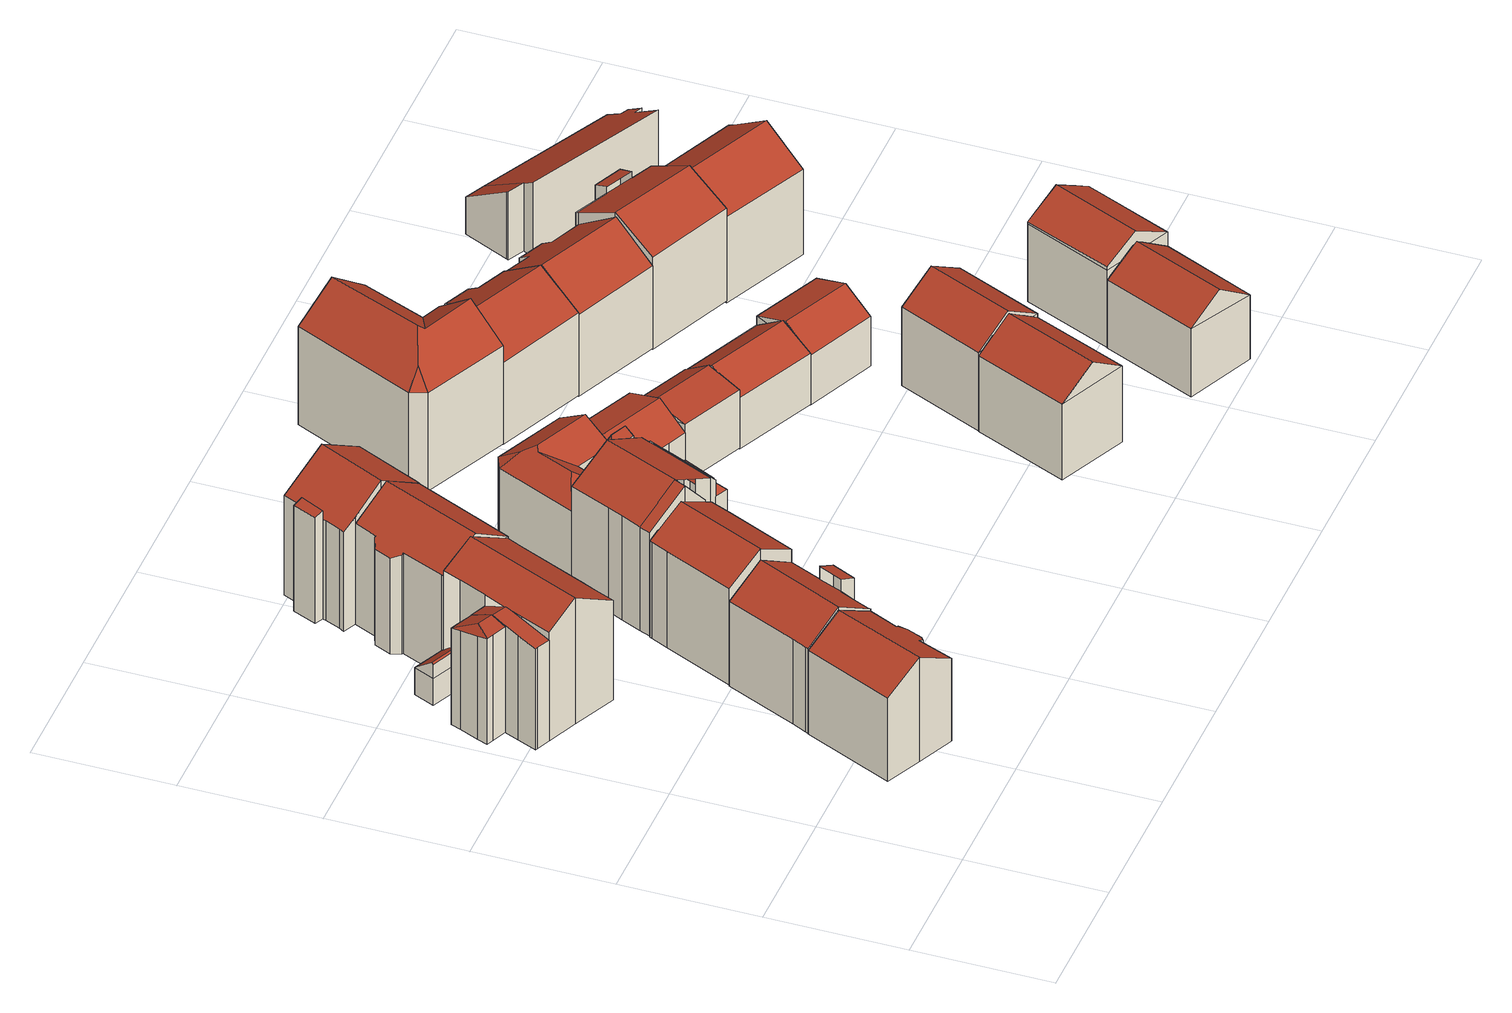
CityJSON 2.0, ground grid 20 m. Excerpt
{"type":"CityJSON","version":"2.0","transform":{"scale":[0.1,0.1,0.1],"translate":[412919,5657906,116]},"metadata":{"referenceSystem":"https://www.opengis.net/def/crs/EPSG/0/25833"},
"CityObjects":{
"building1":{"type":"Building","attributes":{"Dachtyp_tdc":"tdcGableRoof","Gemeindeschluessel":14612000,"Dachneigung":30.42,"QualitaetDacherkennung":63,"Geometrietyp2DReferenz":"3000","measuredHeight":17.05,"function":"31001_9998","roofType":"3100"},"geometry":[{"type":"Solid","lod":"2","boundaries":[[[[0,1,2,3]],[[1,4,5,2]],[[4,6,7,5]],[[6,8,9,7]],[[8,10,11,9]],[[10,12,13,11]],[[12,14,15,13]],[[14,16,17,15]],[[16,18,19,17]],[[18,20,21,19]],[[20,22,23,21]],[[22,0,3,23]],[[18,16,14,12,10,8,6,4,1,0]],[[0,22,20,18]],[[3,2,5,7,9,11,13,15,17,19,21,23]]]],"semantics":{"surfaces":[{"type":"WallSurface"},{"type":"RoofSurface"},{"type":"GroundSurface"}],"values":[[0,0,0,0,0,0,0,0,0,0,0,0,1,1,2]]}}]},
"building2":{"type":"Building","attributes":{"Gemeindeschluessel":14612000,"Geometrietyp2DReferenz":"3000","function":"31001_9998","roofType":"9999"},"children":["building2-1","building2-2","building2-3","building2-4"]},
"building2-1":{"type":"BuildingPart","attributes":{"Dachtyp_tdc":"tdcGableRoof","Dachneigung":39.37,"QualitaetDacherkennung":15,"Geometrietyp2DReferenz":"3000","measuredHeight":6.91,"roofType":"3100"},"parents":["building2"],"geometry":[{"type":"MultiSurface","lod":"2","boundaries":[[[24,25,26,27]],[[27,26,28,29]],[[30,31,32,33,34]],[[24,27,30,34]],[[27,29,31,30]],[[29,35,32,31]],[[35,36,33,32]],[[26,25,37,28]],[[29,28,37,38,35]],[[35,38,36]]],"semantics":{"surfaces":[{"type":"WallSurface"},{"type":"GroundSurface"},{"type":"RoofSurface"}],"values":[0,0,1,0,0,0,0,2,2,0]}}]},
"building2-2":{"type":"BuildingPart","attributes":{"Dachtyp_tdc":"tdcHipAndGableRoof","Dachneigung":29.55,"QualitaetDacherkennung":26,"Geometrietyp2DReferenz":"3000","measuredHeight":17.75,"roofType":"5000"},"parents":["building2"],"geometry":[{"type":"MultiSurface","lod":"2","boundaries":[[[39,40,41,42]],[[40,43,44,41]],[[43,45,46,44]],[[45,47,48,46]],[[47,49,50,48]],[[49,51,52,50]],[[51,53,54,52]],[[49,47,45,43,55]],[[43,40,39,56,57,55]],[[57,58,53,51,49,55]],[[59,60,42,41,44,46,48,50,52,54]]],"semantics":{"surfaces":[{"type":"WallSurface"},{"type":"RoofSurface"},{"type":"GroundSurface"}],"values":[0,0,0,0,0,0,0,1,1,1,2]}}]},
"building2-3":{"type":"BuildingPart","attributes":{"Dachtyp_tdc":"tdcGableRoof","Dachneigung":10.99,"QualitaetDacherkennung":24,"Geometrietyp2DReferenz":"3000","measuredHeight":17.85,"roofType":"3100"},"parents":["building2"],"geometry":[{"type":"MultiSurface","lod":"2","boundaries":[[[61,62,63,64]],[[62,65,66,63]],[[65,67,68,66]],[[67,69,39,42,68]],[[70,71,72,54,53]],[[73,69,67,65,62,61,74,75]],[[75,76,71,70,58,57,73]],[[77,64,63,66,68,42,60,59,54,72]]],"semantics":{"surfaces":[{"type":"WallSurface"},{"type":"RoofSurface"},{"type":"GroundSurface"}],"values":[0,0,0,0,0,1,1,2]}}]},
"building2-4":{"type":"BuildingPart","attributes":{"Dachtyp_tdc":"tdcGableRoof","Dachneigung":31.46,"QualitaetDacherkennung":47,"Geometrietyp2DReferenz":"3000","measuredHeight":20.49,"roofType":"3100"},"parents":["building2"],"geometry":[{"type":"MultiSurface","lod":"2","boundaries":[[[78,79,61,64,80]],[[81,82,34,72,71]],[[78,83,84,85,86,87,88]],[[88,89,82,81,76,90,74,79,78]],[[34,33,91,92,93,94,95,96,80,64,77,72]],[[87,86,93,92]],[[86,85,94,93]],[[85,84,95,94]],[[84,83,96,95]],[[83,78,80,96]],[[82,25,24,34]],[[89,88,91,33,36,38]],[[88,87,92,91]]],"semantics":{"surfaces":[{"type":"WallSurface"},{"type":"RoofSurface"},{"type":"GroundSurface"}],"values":[0,0,1,1,2,0,0,0,0,0,0,0,0]}}]},
"building3":{"type":"Building","attributes":{"Gemeindeschluessel":14612000,"Geometrietyp2DReferenz":"3000","function":"31001_9998","roofType":"9999"},"children":["building3-1","building3-2"]},
"building3-1":{"type":"BuildingPart","attributes":{"Dachtyp_tdc":"tdcGableRoof","Dachneigung":32.24,"QualitaetDacherkennung":74,"Geometrietyp2DReferenz":"3000","measuredHeight":17.41,"roofType":"3100"},"parents":["building3"],"geometry":[{"type":"MultiSurface","lod":"2","boundaries":[[[97,98,99,100]],[[98,101,102,99]],[[101,103,104,102]],[[103,105,106,104]],[[105,107,108,106]],[[107,109,110,108]],[[109,111,112,110]],[[111,113,114,112]],[[113,115,116,114]],[[115,117,118,116]],[[117,119,120,118]],[[119,121,122,120]],[[115,113,111,109,107,105]],[[105,103,101,98,97,121,119,117,115]],[[122,100,99,102,104,106,108,110,112,114,116,118,120]]],"semantics":{"surfaces":[{"type":"WallSurface"},{"type":"RoofSurface"},{"type":"GroundSurface"}],"values":[0,0,0,0,0,0,0,0,0,0,0,0,1,1,2]}}]},
"building3-2":{"type":"BuildingPart","attributes":{"Dachtyp_tdc":"tdcPolyFlatRoof","Dachneigung":26.01,"QualitaetDacherkennung":44,"Geometrietyp2DReferenz":"3000","measuredHeight":15.81,"roofType":"2100"},"parents":["building3"],"geometry":[{"type":"MultiSurface","lod":"2","boundaries":[[[123,124,97,100,125]],[[126,127,120,122,121]],[[127,128,129,120]],[[128,123,125,129]],[[128,127,126,124,123]],[[125,100,122,120,129]]],"semantics":{"surfaces":[{"type":"WallSurface"},{"type":"RoofSurface"},{"type":"GroundSurface"}],"values":[0,0,0,0,1,2]}}]},
"building4":{"type":"Building","attributes":{"Dachtyp_tdc":"tdcFreeFormRoof","Gemeindeschluessel":14612000,"Dachneigung":31.72,"QualitaetDacherkennung":68,"Geometrietyp2DReferenz":"3000","measuredHeight":20.11,"function":"31001_9998","roofType":"5000"},"geometry":[{"type":"Solid","lod":"2","boundaries":[[[[130,131,132,133]],[[131,134,135,132]],[[134,136,137,135]],[[136,138,139,137]],[[138,140,141,139]],[[140,142,143,141]],[[142,144,145,143]],[[144,146,147,145]],[[146,148,149,147]],[[148,150,151,149]],[[150,130,133,151]],[[152,153,146,144,142,140,138,136,134,131,130]],[[150,148,153,152]],[[130,150,152]],[[148,146,153]],[[133,132,135,137,139,141,143,145,147,149,151]]]],"semantics":{"surfaces":[{"type":"WallSurface"},{"type":"RoofSurface"},{"type":"GroundSurface"}],"values":[[0,0,0,0,0,0,0,0,0,0,0,1,1,0,0,2]]}}]},
"building5":{"type":"Building","attributes":{"Dachtyp_tdc":"tdcGableRoof","Gemeindeschluessel":14612000,"Dachneigung":30.16,"QualitaetDacherkennung":68,"Geometrietyp2DReferenz":"3000","measuredHeight":18.92,"function":"31001_9998","roofType":"3100"},"geometry":[{"type":"Solid","lod":"2","boundaries":[[[[154,155,156,157]],[[155,158,159,156]],[[158,160,161,159]],[[160,162,163,161]],[[164,165,166,167]],[[165,168,169,166]],[[168,170,171,169]],[[170,172,173,171]],[[172,174,175,173]],[[174,154,157,175]],[[170,168,165,164,162,160]],[[160,158,155,154,174,172,170]],[[157,156,159,161,163,167,166,169,171,173,175]],[[162,164,167,163]]]],"semantics":{"surfaces":[{"type":"WallSurface"},{"type":"RoofSurface"},{"type":"GroundSurface"}],"values":[[0,0,0,0,0,0,0,0,0,0,1,1,2,0]]}}]},
"building6":{"type":"Building","attributes":{"Gemeindeschluessel":14612000,"Geometrietyp2DReferenz":"3000","function":"31001_9998","roofType":"9999"},"children":["building6-1","building6-2"]},
"building6-1":{"type":"BuildingPart","attributes":{"Dachtyp_tdc":"tdcGableRoof","Dachneigung":31.81,"QualitaetDacherkennung":73,"Geometrietyp2DReferenz":"3000","measuredHeight":20.62,"roofType":"3100"},"parents":["building6"],"geometry":[{"type":"MultiSurface","lod":"2","boundaries":[[[176,177,178,179]],[[177,180,181,178]],[[182,183,184,185]],[[183,186,187,184]],[[186,188,189,187]],[[188,190,191,189]],[[190,192,193,191]],[[192,194,195,193]],[[194,196,197,195]],[[196,198,199,197]],[[198,200,201,199]],[[200,176,179,201]],[[196,194,192,190,188,186]],[[186,183,182,180,177,176,200,198,196]],[[179,178,181,185,184,187,189,191,193,195,197,199,201]]],"semantics":{"surfaces":[{"type":"WallSurface"},{"type":"RoofSurface"},{"type":"GroundSurface"}],"values":[0,0,0,0,0,0,0,0,0,0,0,0,1,1,2]}}]},
"building6-2":{"type":"BuildingPart","attributes":{"Dachtyp_tdc":"tdcPolyFlatRoof","Dachneigung":16.2,"QualitaetDacherkennung":43,"Geometrietyp2DReferenz":"3000","measuredHeight":17.67,"roofType":"2100"},"parents":["building6"],"geometry":[{"type":"MultiSurface","lod":"2","boundaries":[[[202,203,182,185,204]],[[205,181,180]],[[205,206,207,181]],[[206,202,204,207]],[[206,205,203,202]],[[204,185,181,207]]],"semantics":{"surfaces":[{"type":"WallSurface"},{"type":"RoofSurface"},{"type":"GroundSurface"}],"values":[0,0,0,0,1,2]}}]},
"building7":{"type":"Building","attributes":{"Gemeindeschluessel":14612000,"Geometrietyp2DReferenz":"3000","function":"31001_9998","roofType":"9999"},"children":["building7-1","building7-2","building7-3","building7-4"]},
"building7-1":{"type":"BuildingPart","attributes":{"Dachtyp_tdc":"tdcGableRoof","Dachneigung":30.92,"QualitaetDacherkennung":71,"Geometrietyp2DReferenz":"3000","measuredHeight":20.82,"roofType":"3100"},"parents":["building7"],"geometry":[{"type":"MultiSurface","lod":"2","boundaries":[[[208,209,210,211]],[[212,213,214,215,216]],[[217,218,219,220,221]],[[218,222,223,219]],[[222,224,225,223]],[[224,226,227,225]],[[226,228,229,227]],[[228,230,231,229]],[[230,208,211,231]],[[226,224,222,218,217,232,233,234]],[[234,213,212,209,208,230,228,226]],[[211,210,216,215,235,236,220,219,223,225,227,229,231]]],"semantics":{"surfaces":[{"type":"WallSurface"},{"type":"RoofSurface"},{"type":"GroundSurface"}],"values":[0,0,0,0,0,0,0,0,0,1,1,2]}}]},
"building7-2":{"type":"BuildingPart","attributes":{"Dachtyp_tdc":"tdcGableRoof","Dachneigung":32.29,"QualitaetDacherkennung":57,"Geometrietyp2DReferenz":"3000","measuredHeight":20.91,"roofType":"3100"},"parents":["building7"],"geometry":[{"type":"MultiSurface","lod":"2","boundaries":[[[214,237,238,215]],[[237,239,240,238]],[[239,241,242,240]],[[241,221,220,242]],[[239,237,214,234,243]],[[243,232,221,241,239]],[[236,235,215,238,240,242,220]]],"semantics":{"surfaces":[{"type":"WallSurface"},{"type":"RoofSurface"},{"type":"GroundSurface"}],"values":[0,0,0,0,1,1,2]}}]},
"building7-3":{"type":"BuildingPart","attributes":{"Dachtyp_tdc":"tdcFreeFormRoof","Dachneigung":49.29,"QualitaetDacherkennung":10,"Geometrietyp2DReferenz":"3000","measuredHeight":15.06,"roofType":"5000"},"parents":["building7"],"geometry":[{"type":"MultiSurface","lod":"2","boundaries":[[[244,245,246,247]],[[248,249,250,251]],[[249,252,253,250]],[[252,254,255,253]],[[254,256,257,255]],[[256,244,247,257]],[[252,249,258,259]],[[249,248,258]],[[248,245,260,261,259,258]],[[245,244,260]],[[244,256,254,261,260]],[[254,252,259,261]],[[247,246,251,250,253,255,257]]],"semantics":{"surfaces":[{"type":"WallSurface"},{"type":"RoofSurface"},{"type":"GroundSurface"}],"values":[0,0,0,0,0,0,1,1,1,1,1,1,2]}}]},
"building7-4":{"type":"BuildingPart","attributes":{"Dachtyp_tdc":"tdcPolyFlatRoof","Dachneigung":46.35,"QualitaetDacherkennung":38,"Geometrietyp2DReferenz":"3000","measuredHeight":17.9,"roofType":"2100"},"parents":["building7"],"geometry":[{"type":"MultiSurface","lod":"2","boundaries":[[[262,263,212,216,246,245]],[[264,265,266,210,209]],[[265,267,248,251,266]],[[267,265,264,263,262]],[[246,216,210,266,251]]],"semantics":{"surfaces":[{"type":"WallSurface"},{"type":"RoofSurface"},{"type":"GroundSurface"}],"values":[0,0,0,1,2]}}]},
"building8":{"type":"Building","attributes":{"Dachtyp_tdc":"tdcFreeFormRoof","Gemeindeschluessel":14612000,"Dachneigung":66.2,"QualitaetDacherkennung":9,"Geometrietyp2DReferenz":"3000","measuredHeight":20.19,"function":"31001_9998","roofType":"5000"},"geometry":[{"type":"Solid","lod":"2","boundaries":[[[[268,269,270,271]],[[269,272,273,270]],[[272,274,275,273]],[[274,268,271,275]],[[276,274,272]],[[277,276,272,269]],[[277,269,268]],[[276,277,268,274]],[[271,270,273,275]]]],"semantics":{"surfaces":[{"type":"WallSurface"},{"type":"RoofSurface"},{"type":"GroundSurface"}],"values":[[0,0,0,0,1,1,1,1,2]]}}]},
"building9":{"type":"Building","attributes":{"Dachtyp_tdc":"tdcFreeFormRoof","Gemeindeschluessel":14612000,"Dachneigung":32.96,"QualitaetDacherkennung":30,"Geometrietyp2DReferenz":"3000","measuredHeight":15.47,"function":"31001_9998","roofType":"5000"},"geometry":[{"type":"Solid","lod":"2","boundaries":[[[[278,279,280,281]],[[279,282,283,280]],[[282,284,285,283]],[[284,286,287,285]],[[286,288,289,287]],[[288,290,291,289]],[[290,292,293,291]],[[292,278,281,293]],[[294,292,290]],[[295,296,294,290,288]],[[297,298,295,288,286]],[[297,286,284]],[[299,298,297,284,282]],[[299,282,279]],[[296,295,298,299,279,278]],[[294,296,278,292]],[[281,280,283,285,287,289,291,293]]]],"semantics":{"surfaces":[{"type":"WallSurface"},{"type":"RoofSurface"},{"type":"GroundSurface"}],"values":[[0,0,0,0,0,0,0,0,1,1,1,0,1,1,1,1,2]]}}]},
"building10":{"type":"Building","attributes":{"Dachtyp_tdc":"tdcPolyFlatRoof","Gemeindeschluessel":14612000,"Dachneigung":3.9,"QualitaetDacherkennung":65,"Geometrietyp2DReferenz":"3000","measuredHeight":3.51,"function":"31001_9998","roofType":"2100"},"geometry":[{"type":"Solid","lod":"2","boundaries":[[[[300,301,302,303]],[[301,304,305,302]],[[304,306,307,305]],[[306,308,309,307]],[[308,310,311,309]],[[310,300,303,311]],[[310,308,306,304,301,300]],[[303,302,305,307,309,311]]]],"semantics":{"surfaces":[{"type":"WallSurface"},{"type":"RoofSurface"},{"type":"GroundSurface"}],"values":[[0,0,0,0,0,0,1,2]]}}]},
"building11":{"type":"Building","attributes":{"Dachtyp_tdc":"tdcPolyFlatRoof","Gemeindeschluessel":14612000,"Dachneigung":4.55,"QualitaetDacherkennung":51,"Geometrietyp2DReferenz":"3000","measuredHeight":3.39,"function":"31001_9998","roofType":"2100"},"geometry":[{"type":"Solid","lod":"2","boundaries":[[[[312,304,305,307]],[[304,313,302,305]],[[313,314,315,302]],[[314,312,307,315]],[[314,313,304,312]],[[307,305,302,315]]]],"semantics":{"surfaces":[{"type":"WallSurface"},{"type":"RoofSurface"},{"type":"GroundSurface"}],"values":[[0,0,0,0,1,2]]}}]},
"building12":{"type":"Building","attributes":{"Dachtyp_tdc":"tdcFreeFormRoof","Gemeindeschluessel":14612000,"Dachneigung":36.84,"QualitaetDacherkennung":46,"Geometrietyp2DReferenz":"3000","measuredHeight":11.29,"function":"31001_9998","roofType":"5000"},"geometry":[{"type":"Solid","lod":"2","boundaries":[[[[316,317,318,319]],[[317,320,321,318]],[[320,322,309,321]],[[322,323,307,309]],[[323,324,315,307]],[[324,325,326,315]],[[325,316,319,326]],[[327,320,317,328]],[[323,322,327,328,316,325,324]],[[322,320,327]],[[317,316,328]],[[319,318,321,309,307,315,326]]]],"semantics":{"surfaces":[{"type":"WallSurface"},{"type":"RoofSurface"},{"type":"GroundSurface"}],"values":[[0,0,0,0,0,0,0,1,1,0,0,2]]}}]},
"building13":{"type":"Building","attributes":{"Dachtyp_tdc":"tdcFreeFormRoof","Gemeindeschluessel":14612000,"Dachneigung":37.78,"QualitaetDacherkennung":38,"Geometrietyp2DReferenz":"3000","measuredHeight":20.95,"function":"31001_9998","roofType":"5000"},"geometry":[{"type":"Solid","lod":"2","boundaries":[[[[329,330,331,332]],[[330,333,334,331]],[[333,335,336,334]],[[335,337,338,336]],[[337,339,340,338]],[[339,341,342,340]],[[341,329,332,342]],[[343,344,345,346,341,339]],[[343,339,337]],[[344,343,337,335]],[[347,345,344,335,333]],[[347,333,330]],[[346,345,347,330,329]],[[346,329,341]],[[332,331,334,336,338,340,342]]]],"semantics":{"surfaces":[{"type":"WallSurface"},{"type":"RoofSurface"},{"type":"GroundSurface"}],"values":[[0,0,0,0,0,0,0,1,0,1,1,0,1,1,2]]}}]},
"building14":{"type":"Building","attributes":{"Dachtyp_tdc":"tdcGableRoof","Gemeindeschluessel":14612000,"Dachneigung":10.96,"QualitaetDacherkennung":36,"Geometrietyp2DReferenz":"3000","measuredHeight":10.59,"function":"31001_9998","roofType":"3100"},"geometry":[{"type":"Solid","lod":"2","boundaries":[[[[348,349,350,351]],[[349,352,353,350]],[[352,354,355,353]],[[354,348,351,355]],[[352,349,356]],[[348,354,357]],[[349,348,357,356]],[[354,352,356,357]],[[351,350,353,355]]]],"semantics":{"surfaces":[{"type":"WallSurface"},{"type":"RoofSurface"},{"type":"GroundSurface"}],"values":[[0,0,0,0,0,0,1,1,2]]}}]},
"building15":{"type":"Building","attributes":{"Dachtyp_tdc":"tdcGableRoof","Gemeindeschluessel":14612000,"Dachneigung":34.65,"QualitaetDacherkennung":66,"Geometrietyp2DReferenz":"3000","measuredHeight":16.15,"function":"31001_9998","roofType":"3100"},"geometry":[{"type":"Solid","lod":"2","boundaries":[[[[358,359,360,361]],[[359,362,363,360]],[[362,364,365,363]],[[364,358,361,365]],[[359,358,366,367]],[[364,362,367,366]],[[361,360,363,365]],[[362,359,367]],[[358,364,366]]]],"semantics":{"surfaces":[{"type":"WallSurface"},{"type":"RoofSurface"},{"type":"GroundSurface"}],"values":[[0,0,0,0,1,1,2,0,0]]}}]},
"building16":{"type":"Building","attributes":{"Dachtyp_tdc":"tdcGableRoof","Gemeindeschluessel":14612000,"Dachneigung":35.57,"QualitaetDacherkennung":50,"Geometrietyp2DReferenz":"3000","measuredHeight":10.97,"function":"31001_9998","roofType":"3100"},"geometry":[{"type":"Solid","lod":"2","boundaries":[[[[368,369,370,371]],[[369,372,373,370]],[[372,374,375,373]],[[374,368,371,375]],[[372,369,376]],[[368,374,377]],[[369,368,377,376]],[[374,372,376,377]],[[371,370,373,375]]]],"semantics":{"surfaces":[{"type":"WallSurface"},{"type":"RoofSurface"},{"type":"GroundSurface"}],"values":[[0,0,0,0,0,0,1,1,2]]}}]},
"building17":{"type":"Building","attributes":{"Dachtyp_tdc":"tdcFreeFormRoof","Gemeindeschluessel":14612000,"Dachneigung":34.55,"QualitaetDacherkennung":66,"Geometrietyp2DReferenz":"3000","measuredHeight":17.61,"function":"31001_9998","roofType":"5000"},"geometry":[{"type":"Solid","lod":"2","boundaries":[[[[378,379,380,381]],[[379,382,383,380]],[[382,384,385,383]],[[384,386,387,385]],[[386,388,389,387]],[[388,390,391,389]],[[390,392,393,391]],[[392,378,381,393]],[[378,394,395,379]],[[394,392,390,388,386,384,382,395]],[[382,379,395]],[[378,392,394]],[[381,380,383,385,387,389,391,393]]]],"semantics":{"surfaces":[{"type":"WallSurface"},{"type":"RoofSurface"},{"type":"GroundSurface"}],"values":[[0,0,0,0,0,0,0,0,1,1,0,0,2]]}}]},
"building18":{"type":"Building","attributes":{"Dachtyp_tdc":"tdcGableRoof","Gemeindeschluessel":14612000,"Dachneigung":33.53,"QualitaetDacherkennung":70,"Geometrietyp2DReferenz":"3000","measuredHeight":16.34,"function":"31001_9998","roofType":"3100"},"geometry":[{"type":"Solid","lod":"2","boundaries":[[[[396,397,398,399]],[[397,400,401,398]],[[400,402,403,401]],[[402,396,399,403]],[[400,397,404]],[[396,402,405]],[[397,396,405,404]],[[402,400,404,405]],[[399,398,401,403]]]],"semantics":{"surfaces":[{"type":"WallSurface"},{"type":"RoofSurface"},{"type":"GroundSurface"}],"values":[[0,0,0,0,0,0,1,1,2]]}}]},
"building19":{"type":"Building","attributes":{"Dachtyp_tdc":"tdcGableRoof","Gemeindeschluessel":14612000,"Dachneigung":19.39,"QualitaetDacherkennung":51,"Geometrietyp2DReferenz":"3000","measuredHeight":11.11,"function":"31001_9998","roofType":"3100"},"geometry":[{"type":"Solid","lod":"2","boundaries":[[[[406,407,408,409]],[[407,410,411,408]],[[410,412,413,411]],[[412,406,409,413]],[[410,407,414]],[[406,412,415]],[[407,406,415,414]],[[412,410,414,415]],[[409,408,411,413]]]],"semantics":{"surfaces":[{"type":"WallSurface"},{"type":"RoofSurface"},{"type":"GroundSurface"}],"values":[[0,0,0,0,0,0,1,1,2]]}}]},
"building20":{"type":"Building","attributes":{"Dachtyp_tdc":"tdcFreeFormRoof","Gemeindeschluessel":14612000,"Dachneigung":35.67,"QualitaetDacherkennung":70,"Geometrietyp2DReferenz":"3000","measuredHeight":17.96,"function":"31001_9998","roofType":"5000"},"geometry":[{"type":"Solid","lod":"2","boundaries":[[[[416,417,418,419]],[[417,420,421,418]],[[420,422,423,421]],[[422,424,425,423]],[[424,426,427,425]],[[426,428,429,427]],[[428,430,431,429]],[[430,416,419,431]],[[432,420,417,416,430,428,426,433]],[[422,432,433,424]],[[426,424,433]],[[422,420,432]],[[419,418,421,423,425,427,429,431]]]],"semantics":{"surfaces":[{"type":"WallSurface"},{"type":"RoofSurface"},{"type":"GroundSurface"}],"values":[[0,0,0,0,0,0,0,0,1,1,0,0,2]]}}]},
"building21":{"type":"Building","attributes":{"Dachtyp_tdc":"tdcGableRoof","Gemeindeschluessel":14612000,"Dachneigung":35.41,"QualitaetDacherkennung":55,"Geometrietyp2DReferenz":"3000","measuredHeight":14.52,"function":"31001_9998","roofType":"3100"},"geometry":[{"type":"Solid","lod":"2","boundaries":[[[[434,435,436,437]],[[435,438,439,436]],[[438,440,441,439]],[[440,434,437,441]],[[438,435,442]],[[434,440,443]],[[435,434,443,442]],[[440,438,442,443]],[[437,436,439,441]]]],"semantics":{"surfaces":[{"type":"WallSurface"},{"type":"RoofSurface"},{"type":"GroundSurface"}],"values":[[0,0,0,0,0,0,1,1,2]]}}]},
"building22":{"type":"Building","attributes":{"Gemeindeschluessel":14612000,"Geometrietyp2DReferenz":"3000","function":"31001_9998","roofType":"9999"},"children":["building22-1","building22-2"]},
"building22-1":{"type":"BuildingPart","attributes":{"Dachtyp_tdc":"tdcPolyFlatRoof","Dachneigung":22.17,"QualitaetDacherkennung":31,"Geometrietyp2DReferenz":"3000","measuredHeight":16.07,"roofType":"2100"},"parents":["building22"],"geometry":[{"type":"MultiSurface","lod":"2","boundaries":[[[444,445,446,447,448]],[[449,450,451,452,453]],[[450,444,448,451]],[[450,449,454,445,444]],[[448,447,455,452,451]]],"semantics":{"surfaces":[{"type":"WallSurface"},{"type":"RoofSurface"},{"type":"GroundSurface"}],"values":[0,0,0,1,2]}}]},
"building22-2":{"type":"BuildingPart","attributes":{"Dachtyp_tdc":"tdcGableRoof","Dachneigung":28.82,"QualitaetDacherkennung":75,"Geometrietyp2DReferenz":"3000","measuredHeight":18.72,"roofType":"3100"},"parents":["building22"],"geometry":[{"type":"MultiSurface","lod":"2","boundaries":[[[446,456,457,447]],[[456,458,459,457]],[[458,460,461,459]],[[460,462,463,461]],[[462,464,465,463]],[[464,466,467,465]],[[466,468,469,467]],[[468,453,452,469]],[[464,462,460,458]],[[458,456,446,470,453,468,466,464]],[[452,455,447,457,459,461,463,465,467,469]]],"semantics":{"surfaces":[{"type":"WallSurface"},{"type":"RoofSurface"},{"type":"GroundSurface"}],"values":[0,0,0,0,0,0,0,0,1,1,2]}}]},
"building23":{"type":"Building","attributes":{"Dachtyp_tdc":"tdcGableRoof","Gemeindeschluessel":14612000,"Dachneigung":30.64,"QualitaetDacherkennung":72,"Geometrietyp2DReferenz":"3000","measuredHeight":16.08,"function":"31001_9998","roofType":"3100"},"geometry":[{"type":"Solid","lod":"2","boundaries":[[[[471,472,473,474]],[[472,475,476,473]],[[475,477,478,476]],[[477,479,480,478]],[[479,471,474,480]],[[481,482,483,484]],[[475,485,483,482,477]],[[472,485,475]],[[471,484,483,485,472]],[[479,481,484,471]],[[477,482,481,479]],[[474,473,476,478,480]]]],"semantics":{"surfaces":[{"type":"WallSurface"},{"type":"RoofSurface"},{"type":"GroundSurface"}],"values":[[0,0,0,0,0,1,1,0,0,0,0,2]]}}]},
"building24":{"type":"Building","attributes":{"Dachtyp_tdc":"tdcGableRoof","Gemeindeschluessel":14612000,"Dachneigung":33.79,"QualitaetDacherkennung":76,"Geometrietyp2DReferenz":"3000","measuredHeight":18.31,"function":"31001_9998","roofType":"3100"},"geometry":[{"type":"Solid","lod":"2","boundaries":[[[[486,487,488,489]],[[487,490,491,488]],[[490,492,493,491]],[[492,494,495,493]],[[494,496,497,495]],[[496,498,499,497]],[[498,486,489,499]],[[494,492,490,487,486]],[[486,498,496,494]],[[489,488,491,493,495,497,499]]]],"semantics":{"surfaces":[{"type":"WallSurface"},{"type":"RoofSurface"},{"type":"GroundSurface"}],"values":[[0,0,0,0,0,0,0,1,1,2]]}}]},
"building25":{"type":"Building","attributes":{"Gemeindeschluessel":14612000,"Geometrietyp2DReferenz":"3000","function":"31001_9998","roofType":"9999"},"children":["building25-1","building25-2"]},
"building25-1":{"type":"BuildingPart","attributes":{"Dachtyp_tdc":"tdcPolyFlatRoof","Dachneigung":33.22,"QualitaetDacherkennung":59,"Geometrietyp2DReferenz":"3000","measuredHeight":11.13,"roofType":"2100"},"parents":["building25"],"geometry":[{"type":"MultiSurface","lod":"2","boundaries":[[[500,501,502,503,504]],[[501,505,506,502]],[[505,507,508,506]],[[507,509,510,508]],[[507,505,501,500,511,509]],[[510,503,502,506,508]]],"semantics":{"surfaces":[{"type":"WallSurface"},{"type":"RoofSurface"},{"type":"GroundSurface"}],"values":[0,0,0,0,1,2]}}]},
"building25-2":{"type":"BuildingPart","attributes":{"Dachtyp_tdc":"tdcPolyFlatRoof","Dachneigung":32.62,"QualitaetDacherkennung":73,"Geometrietyp2DReferenz":"3000","measuredHeight":12.2,"roofType":"2100"},"parents":["building25"],"geometry":[{"type":"MultiSurface","lod":"2","boundaries":[[[512,504,503,513]],[[514,515,510,509]],[[514,516,517,515]],[[516,518,519,517]],[[518,520,521,519]],[[520,522,523,521]],[[522,524,525,523]],[[524,526,527,525]],[[526,512,513,527]],[[526,524,522,520,518,516,514,509,511,504,512]],[[513,503,510,515,517,519,521,523,525,527]]],"semantics":{"surfaces":[{"type":"WallSurface"},{"type":"RoofSurface"},{"type":"GroundSurface"}],"values":[0,0,0,0,0,0,0,0,0,1,2]}}]}
},
"vertices":[
[221,249,181],[274,225,147],[274,225,11],[221,249,11],[255,183,147],[255,183,11],[259,182,145],[259,182,11],[264,171,139],[264,171,11],[254,148,139],[254,148,11],[243,142,144],[243,142,11],[236,145,148],[236,145,11],[218,94,146],[218,94,11],[164,118,181],[164,118,11],[111,142,147],[111,142,11],[169,272,147],[169,272,11],
[102,723,58],[102,723,81],[57,743,80],[57,743,58],[58,745,83],[70,773,58],[57,743,14],[70,773,14],[115,753,14],[113,749,14],[102,723,14],[115,753,58],[113,749,58],[103,725,83],[113,749,62],
[36,637,186],[15,646,186],[15,646,14],[36,637,14],[4,650,186],[4,650,14],[10,665,182],[10,665,14],[22,693,175],[22,693,14],[28,708,171],[28,708,14],[40,703,171],[40,703,14],[61,693,171],[61,693,14],[25,670,191],[46,658,191],[47,660,191],[51,670,186],[47,660,14],[46,658,14],
[38,578,178],[19,587,178],[19,587,14],[38,578,14],[15,588,178],[15,588,14],[27,616,183],[27,616,14],[36,637,188],[61,693,172],[84,683,172],[84,683,14],[46,658,192],[66,642,191],[68,648,192],[69,650,191],[68,648,14],
[83,559,219],[38,578,191],[83,559,14],[84,683,191],[102,723,191],[147,530,176],[158,558,177],[167,579,177],[211,679,177],[222,701,176],[158,729,219],[113,749,191],[68,648,191],[158,729,14],[222,701,14],[211,679,14],[167,579,14],[158,558,14],[147,530,14],
[295,273,150],[285,251,150],[285,251,12],[295,273,12],[275,229,150],[275,229,12],[274,225,150],[274,225,12],[221,249,186],[221,249,12],[169,272,150],[169,272,12],[171,276,150],[171,276,12],[181,297,150],[181,297,12],[227,401,150],[227,401,12],[279,377,186],[279,377,12],[332,354,149],[332,354,12],[312,308,149],[312,308,12],[311,308,149],[311,308,12],
[318,263,158],[295,273,170],[318,263,12],[311,308,170],[312,308,170],[334,298,158],[334,298,12],
[113,749,181],[115,753,181],[115,753,17],[113,749,17],[142,815,181],[142,815,17],[140,816,179],[140,816,17],[135,830,173],[135,830,17],[146,855,173],[146,855,17],[161,861,180],[161,861,17],[163,860,181],[163,860,17],[177,893,182],[177,893,17],[287,846,179],[287,846,17],[222,701,179],[222,701,17],[167,725,218],[231,870,218],
[388,480,170],[378,456,170],[378,456,14],[388,480,14],[332,354,170],[332,354,14],[280,377,203],[280,377,14],[227,401,170],[227,401,14],[273,503,170],[284,527,170],[284,527,14],[273,503,14],[286,531,170],[286,531,14],[338,508,203],[338,508,14],[380,489,176],[380,489,14],[390,484,170],[390,484,14],
[162,910,180],[171,931,180],[171,931,18],[162,910,18],[173,936,180],[173,936,18],[190,971,180],[203,1000,180],[203,1000,18],[190,971,18],[267,972,224],[267,972,18],[332,944,180],[332,944,18],[300,875,180],[300,875,18],[291,855,180],[291,855,18],[287,846,180],[287,846,18],[222,874,224],[222,874,18],[177,893,193],[177,893,18],[157,902,180],[157,902,18],
[176,977,190],[190,971,194],[176,977,18],[173,936,194],[161,942,190],[161,942,18],
[459,605,192],[453,591,192],[453,591,15],[459,605,15],[411,494,191],[387,505,204],[387,505,179],[387,505,15],[411,494,15],[293,547,184],[306,576,184],[306,576,15],[293,547,15],[293,547,183],[316,598,184],[316,598,15],[342,658,184],[342,658,15],[402,631,223],[402,631,15],[409,628,219],[409,628,15],[446,611,199],[446,611,15],[309,540,194],[352,521,223],[353,520,223],[353,520,15],[352,521,15],
[380,489,179],[380,489,15],[345,504,224],[345,504,15],[286,531,183],[286,531,15],[352,521,224],
[440,481,154],[421,490,154],[421,490,15],[440,481,15],[454,562,154],[463,558,154],[463,558,15],[454,562,15],[458,546,154],[458,546,15],[467,542,154],[467,542,15],[452,510,154],[452,510,15],[457,556,160],[451,544,160],[434,495,166],[453,537,166],
[421,490,181],[411,494,192],[453,591,194],[464,586,181],[464,586,15],[454,562,181],
[409,628,202],[415,641,202],[415,641,17],[409,628,17],[452,625,202],[452,625,17],[446,611,202],[446,611,17],[442,621,219],[419,631,219],
[342,658,143],[395,775,143],[395,775,16],[342,658,16],[416,785,143],[416,785,16],[520,739,143],[520,739,16],[488,657,143],[488,657,16],[433,682,143],[433,682,16],[415,641,143],[415,641,16],[409,628,143],[409,628,16],[401,647,152],[415,730,167],[391,676,167],[504,698,171],[424,734,171],[416,754,161],
[492,591,48],[499,610,50],[499,610,17],[492,591,17],[566,591,50],[566,591,17],[574,609,52],[574,609,17],[602,597,52],[602,597,17],[584,552,48],[584,552,17],
[574,609,51],[499,610,49],[511,637,51],[511,637,17],
[488,657,102],[520,739,111],[520,739,17],[488,657,17],[638,686,111],[638,686,17],[602,597,96],[574,609,96],[511,637,96],[485,650,96],[485,650,17],[619,638,129],[501,691,129],
[460,923,178],[542,1104,178],[542,1104,18],[460,923,18],[652,1053,178],[652,1053,18],[614,960,178],[614,960,18],[643,948,178],[643,948,18],[594,843,178],[594,843,18],[469,900,178],[469,900,18],[618,896,223],[540,930,222],[537,939,227],[492,922,201],[597,1078,225],
[693,556,110],[602,597,110],[602,597,15],[693,556,15],[638,686,92],[638,686,15],[731,644,92],[731,644,15],[623,647,121],[715,606,121],
[787,150,126],[845,285,126],[845,285,3],[787,150,3],[945,241,127],[945,241,3],[887,104,127],[887,104,3],[838,127,164],[896,263,164],
[731,644,90],[851,590,90],[851,590,14],[731,644,14],[811,502,97],[811,502,14],[693,556,97],[693,556,14],[831,547,124],[712,601,124],
[723,787,151],[594,843,150],[594,843,17],[723,787,17],[643,948,160],[643,948,17],[694,945,147],[694,945,17],[701,962,135],[701,962,17],[741,944,135],[741,944,17],[733,927,148],[733,927,17],[776,908,148],[776,908,17],[750,848,193],[623,905,193],
[845,285,131],[900,410,132],[900,410,4],[845,285,4],[1000,367,133],[1000,367,4],[945,241,133],[945,241,4],[950,388,168],[895,263,168],
[913,457,94],[811,502,94],[811,502,13],[913,457,13],[851,590,105],[851,590,13],[951,545,105],[951,545,13],[830,543,124],[931,498,124],
[864,888,134],[857,872,146],[857,872,15],[864,888,15],[903,852,146],[903,852,15],[850,732,149],[850,732,15],[723,787,148],[723,787,15],[776,908,146],[776,908,15],[818,889,146],[818,889,15],[825,905,134],[825,905,15],[876,791,194],[749,847,194],
[1005,53,114],[1064,189,114],[1064,189,3],[1005,53,3],[1164,143,108],[1164,143,3],[1105,9,108],[1105,9,3],[1112,167,148],[1054,32,148],
[1006,833,165],[997,814,173],[997,814,162],[997,814,13],[1006,833,13],[956,834,173],[964,852,165],[964,852,13],[956,834,13],[956,834,162],[956,833,173],[956,833,13],
[1029,799,162],[1029,799,13],[1002,737,200],[1002,737,13],[977,677,164],[977,677,13],[850,732,163],[850,732,13],[877,793,200],[877,793,13],[903,852,164],[903,852,13],[905,857,162],[905,857,13],[956,833,162],
[1119,318,130],[1199,281,130],[1199,281,4],[1119,318,4],[1220,271,130],[1220,271,4],[1164,143,131],[1164,143,4],[1064,189,130],[1064,189,4],[1064,189,135],[1111,167,165],[1167,296,165],[1119,318,134],[1199,281,144],
[1002,737,193],[1029,799,148],[1029,799,10],[1002,737,10],[1160,741,148],[1160,741,10],[1156,732,154],[1156,732,10],[1132,679,193],[1132,679,10],[1105,619,149],[1105,619,10],[977,677,150],[977,677,10],
[985,957,125],[960,969,125],[960,969,14],[985,957,14],[985,957,124],[962,972,123],[962,972,14],[993,1039,74],[993,1039,14],[1020,1025,75],[1020,1025,14],[1015,1015,83],
[977,941,136],[977,941,14],[1215,927,75],[1215,927,14],[1204,904,91],[1204,904,14],[1215,898,91],[1215,898,14],[1203,875,108],[1203,875,14],[1192,880,108],[1192,880,14],[1181,858,124],[1181,858,14],[1173,842,136],[1173,842,14]
]}
